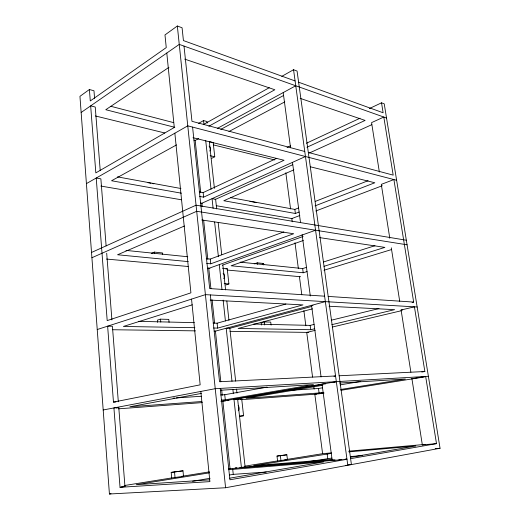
<?xml version="1.0" encoding="UTF-8"?>
<svg xmlns="http://www.w3.org/2000/svg" width="520" height="520" viewBox="0 0 520 520"><rect width="100%" height="100%" fill="white"/><g stroke="black" fill="none" stroke-linecap="round" stroke-linejoin="round"><path stroke-width="0.78" d="M94.569 98.345L93.977 90.76L89.401 89.512L79.95 96.337L109.421 494L225.583 487.747L440.05 448.272L384.235 103.844L381.518 102.823L369.356 108.57M295.094 80.945L183.424 40.573L182.072 27.781L177.333 26L164.977 34.931L166.251 47.587L90.285 100.945L89.401 89.512M81.146 112.476L179.257 44.395L386.529 118.014M168.935 67.353L105.775 109.72L174.805 127.316M86.417 183.612L187.766 125.84L396.617 180.271M198.601 123.357L203.535 120.575L207.051 121.531L207.22 123.078M281.781 76.375L293.553 69.725L297.07 71.052L351.423 464.588L348.192 464.822M203.379 124.559L269.243 87.711M208.832 126.243L274.833 89.752L184.665 59.111M176.52 144.905L111.547 180.752L181.402 193.193M198.75 138.502L195.182 140.439L200.746 192.784M217.295 128.421L295.75 85.774M220.818 129.37L283.582 95.492M228.924 131.541L284.804 101.874M211.783 158.281L214.76 156.78L213.181 142.565L209.339 141.615L214.409 188.344M287.014 147.498L290.543 145.828M306.384 143.26L360.035 118.216M199.18 191.861L203.144 192.589L276.776 158.34M306.937 147.277L365.105 120.426L300.177 98.365M199.661 196.443L203.632 197.151L284.063 160.27L192.998 137.696M309.315 153.017L371.82 124.677M91.52 252.46L196.06 205.192L406.334 240.227M305.454 156.513L201.858 203.255L202.196 206.479M215.026 199.55L292.721 164.73M91.91 257.731L196.697 211.289L407.075 244.81M293.878 169.819L223.802 200.739L295.373 213.486L299.156 212.024M184.444 226.005L117.566 254.761L188.26 261.619M162.689 254.358L162.559 252.961L154.388 252.109L151.327 253.364L152.809 253.513M230.451 197.607L294.84 209.424L298.617 207.942M315.224 201.428L368.089 180.713M315.048 205.881L374.816 182.767L310.486 166.822M299.832 215.501L291.817 218.562L292.24 221.786M315.783 211.003L382.265 185.731M206.239 258.655L210.249 259.07L283.887 231.881M206.739 263.413L210.756 263.803L293.677 233.74L201.702 219.973M208.767 268.372L315.562 230.23M222.274 265.181L303.115 236.483M303.322 240.5L231.114 265.779L303.206 272.766L307.06 271.57M225.959 269.12L227.208 268.684L228.911 283.946L225.764 284.967M254.156 263.894L257.27 262.828L263.608 263.49L263.783 264.933M262.366 263.913L263.608 263.49M97.234 329.524L205.406 294.639L417.151 306.995M240.201 262.151L302.653 268.567L306.501 267.351M323.414 262.008L374.94 245.719M192.257 304.811L123.39 326.45L194.877 327.697M324.012 266.305L384.885 247.39L319.54 237.608M169.058 322.283L168.786 319.377L160.531 319.156L157.378 320.125L157.579 322.315M323.993 270.238L391.547 249.561M213.044 323.096L217.1 323.193L285.87 304.038M213.564 328.022L217.627 328.094L302.991 304.902L210.158 300.072M325.358 301.639L215.436 331.13L220.811 381.778M229.255 328.458L311.675 306.456M312.455 308.847L238.16 328.452L310.733 329.713L314.652 328.776M271.096 325.084L270.731 322.101L264.349 321.932L261.151 322.771L261.423 325.019M253.741 324.051L310.161 325.383L314.067 324.422M331.272 320.216L378.982 308.548M412.094 302.458L413.66 302.075L393.894 179.562L381.297 184.373L389.792 238.27M331.89 324.656L394.582 309.66L329.069 306.254M315.146 330.375L306.722 332.371L312.572 377.078M410.885 372.19L401.089 309.998L414.427 306.839L424.86 371.514L421.811 372.015M332.339 327.034L401.447 310.707M118.326 401.785L112.411 326.255L107.627 326.177L113.471 402.11L200.161 384.839L191.542 299.111M103.194 409.968L215.234 388.7L428.382 376.298M116.474 408.012L118.781 407.576L124.956 486.519L120.029 487.312L113.919 407.927L118.781 407.576M201.357 393.406L129.916 406.763L201.851 401.512M220.708 394.979L224.744 394.713L267.118 387.114M333.964 376.24L335.55 375.96L219.531 381.732L210.347 294.925M350.603 458.666L436.495 443.638L425.659 376.454L411.905 378.664L422.338 444.886L436.495 443.638M229.691 478.192L323.55 461.968L228.703 469.716M335.121 459.966L332.209 460.466L322.036 384.098L325.656 383.877M350.571 457.294L415.818 446.01L348.894 451.874M422.338 444.886L425.087 444.412L348.803 451.152M221.247 400.101L225.29 399.802L313.43 384.618L220.467 390.247M336.329 381.654L222.859 401.07L230.061 468.878M227.169 400.686L228.911 400.394M233.649 399.581L322.368 384.443M333.593 382.525L335.179 382.252M322.771 385.275L246.012 398.294L319.085 392.964L323.083 392.321M240.428 399.575L241.748 399.353L243.575 415.74L240.253 416.228M192.576 481.24L210.125 478.276M229.268 475.046L233.259 474.37L266.298 472.024M309.342 461.526L331.78 458.088M289.601 390.397L318.494 388.479L322.485 387.816M340.028 384.891L360.763 381.44M109.421 494L111.02 493.734M340.665 389.487L405.392 379.054L339.586 383.038M171.691 477.938L183.508 476.326L182.994 470.821L171.191 472.394L171.691 477.938L124.176 485.57M277.576 460.915L287.437 459.589L286.851 454.786L277.004 456.092L277.576 460.915L244.875 466.174M209.58 472.817L136.253 484.685L209.586 479.856M331.156 453.427L253.591 465.686L332.878 459.31M323.472 392.847L314.821 394.238L322.601 453.681L331.474 452.894M318.468 393.9L324.096 392.997M340.945 390.299L413.946 378.606M415.545 378.352L424.372 376.942M181.733 476.32L209.443 471.868M228.442 468.812L346.983 459.297L229.911 479.785L220.239 388.407M284.843 459.751L322.601 453.681M171.191 472.394L182.994 470.821M277.004 456.092L286.851 454.786M239.583 416.117L243.575 415.74M285.409 459.758L287.437 459.589M435.195 448.675L440.05 448.272M350.363 456.567L362.479 455.572M235.228 467.844L236.756 467.727M239.798 467.48L334.243 459.966M338.956 459.589L341.289 459.407M345.169 459.095L346.723 458.972M237.77 399.646L241.748 399.353M118.508 408.824L202.332 402.597M220.87 401.219L225.784 400.855M241.339 399.698L316.966 394.075M181.493 476.476L183.508 476.326M345.371 465.426L347.796 465.25L293.553 69.725M113.471 402.11L115.895 401.947M173.062 398.144L174.675 398.041M176.293 397.93L201.325 396.266M121.791 486.72L124.956 486.519M120.029 487.312L209.898 481.618L200.824 391.437M411.905 378.664L413.966 378.534M339.157 375.778L424.86 371.514M112.665 329.739L195.5 330.863M214.181 331.117L215.806 331.136M230.042 331.331L308.854 332.404M138.365 321.334L194.376 322.654M312.981 305.422L311.545 305.344L321.074 376.89M401.089 309.998L402.46 310.07M324.61 296.186L209.671 288.574L192.582 127.095M328.198 296.419L413.66 302.075M224.205 283.595L228.911 283.946M106.463 259.058L188.103 266.494M207.506 268.262L209.931 268.483M227.305 270.062L300.638 276.744M222.514 268.249L227.208 268.684M125.963 250.406L187.772 256.757M100.796 186.056L181.447 199.784M200.616 203.047L202.215 203.314M216.249 205.706L292.233 218.634M117.481 176.865L180.934 188.513M148.037 182.708L150.969 183.248M152.438 183.514L153.907 183.781M249.906 201.383L256.204 202.534M210.139 155.714L214.76 156.78M95.349 115.953L164.781 132.984M193.973 140.14L195.546 140.524M213.285 144.879L274.664 159.926M110.864 106.301L173.569 122.609M304.766 151.483L191.971 121.316L184.008 46.085M308.308 152.431L393.178 175.13L383.812 117.046L371.572 122.623L379.353 172.029M298.61 82.212L383.123 112.769L381.518 102.823M391.293 247.812L399.718 301.314M283.199 92.593L290.55 147.797M292.494 162.357L300.521 222.612M302.12 234.624L310.297 295.99M294.84 209.424L295.373 213.486M302.653 268.567L303.206 272.766M310.161 325.383L310.733 329.713M318.494 388.479L319.085 392.964M327.125 453.778L327.736 458.419M285.825 172.776L290.563 208.956M294.983 242.723L298.356 268.495M299.403 276.49L301.795 294.769M303.875 310.655L305.851 325.748M313.827 386.659L314.145 389.058M257.27 262.828L257.439 264.284M264.349 321.932L264.706 324.935M280.377 455.787L280.956 460.635M216.678 208.923L215.618 199.284L212.056 198.653L213.115 208.332M218.186 222.573L221.722 254.69M222.872 265.109L225.602 289.894M226.837 301.093L228.95 320.281M235.651 381.095L229.833 328.302L226.207 328.244L231.998 381.277M236.529 389.09L236.971 393.094M203.535 120.575L203.957 124.462M205.725 140.634L211.042 189.345M214.611 222.04L218.4 256.718M219.278 264.764L221.994 289.659M223.139 300.099L225.42 320.983M232.875 389.311L233.317 393.328M203.144 192.589L203.632 197.151M210.249 259.07L210.756 263.803M217.1 323.193L217.627 328.094M224.744 394.713L225.29 399.802M232.694 469.072L233.259 474.37M203.645 220.136L207.831 259.532M208.702 267.767L210.919 288.632M212.108 299.851L214.584 323.141M221.65 389.688L222.248 395.304M177.333 26L225.583 487.747M166.797 53.04L174.285 127.484L95.823 172.894L90.662 105.872L95.251 107.042L100.217 170.528M174.857 133.198L190.911 292.838L107.198 320.6L96.22 178.022L100.874 178.854L106.126 245.96M154.388 252.109L154.518 253.519M160.531 319.156L160.797 322.088M174.538 472.128L175.045 477.692M106.691 253.208L111.917 319.911M238.16 405.561A3.322 2.398 82.2 0 1 238.238 410.787M223.106 273.253A3.159 2.262 71.1 0 1 223.691 278.57M209.118 146.088A3.1 2.074 62.6 0 1 209.664 151.041M245.122 467.058L241.436 467.656L233.955 399.172L237.614 398.905L245.122 467.058"/></g></svg>
